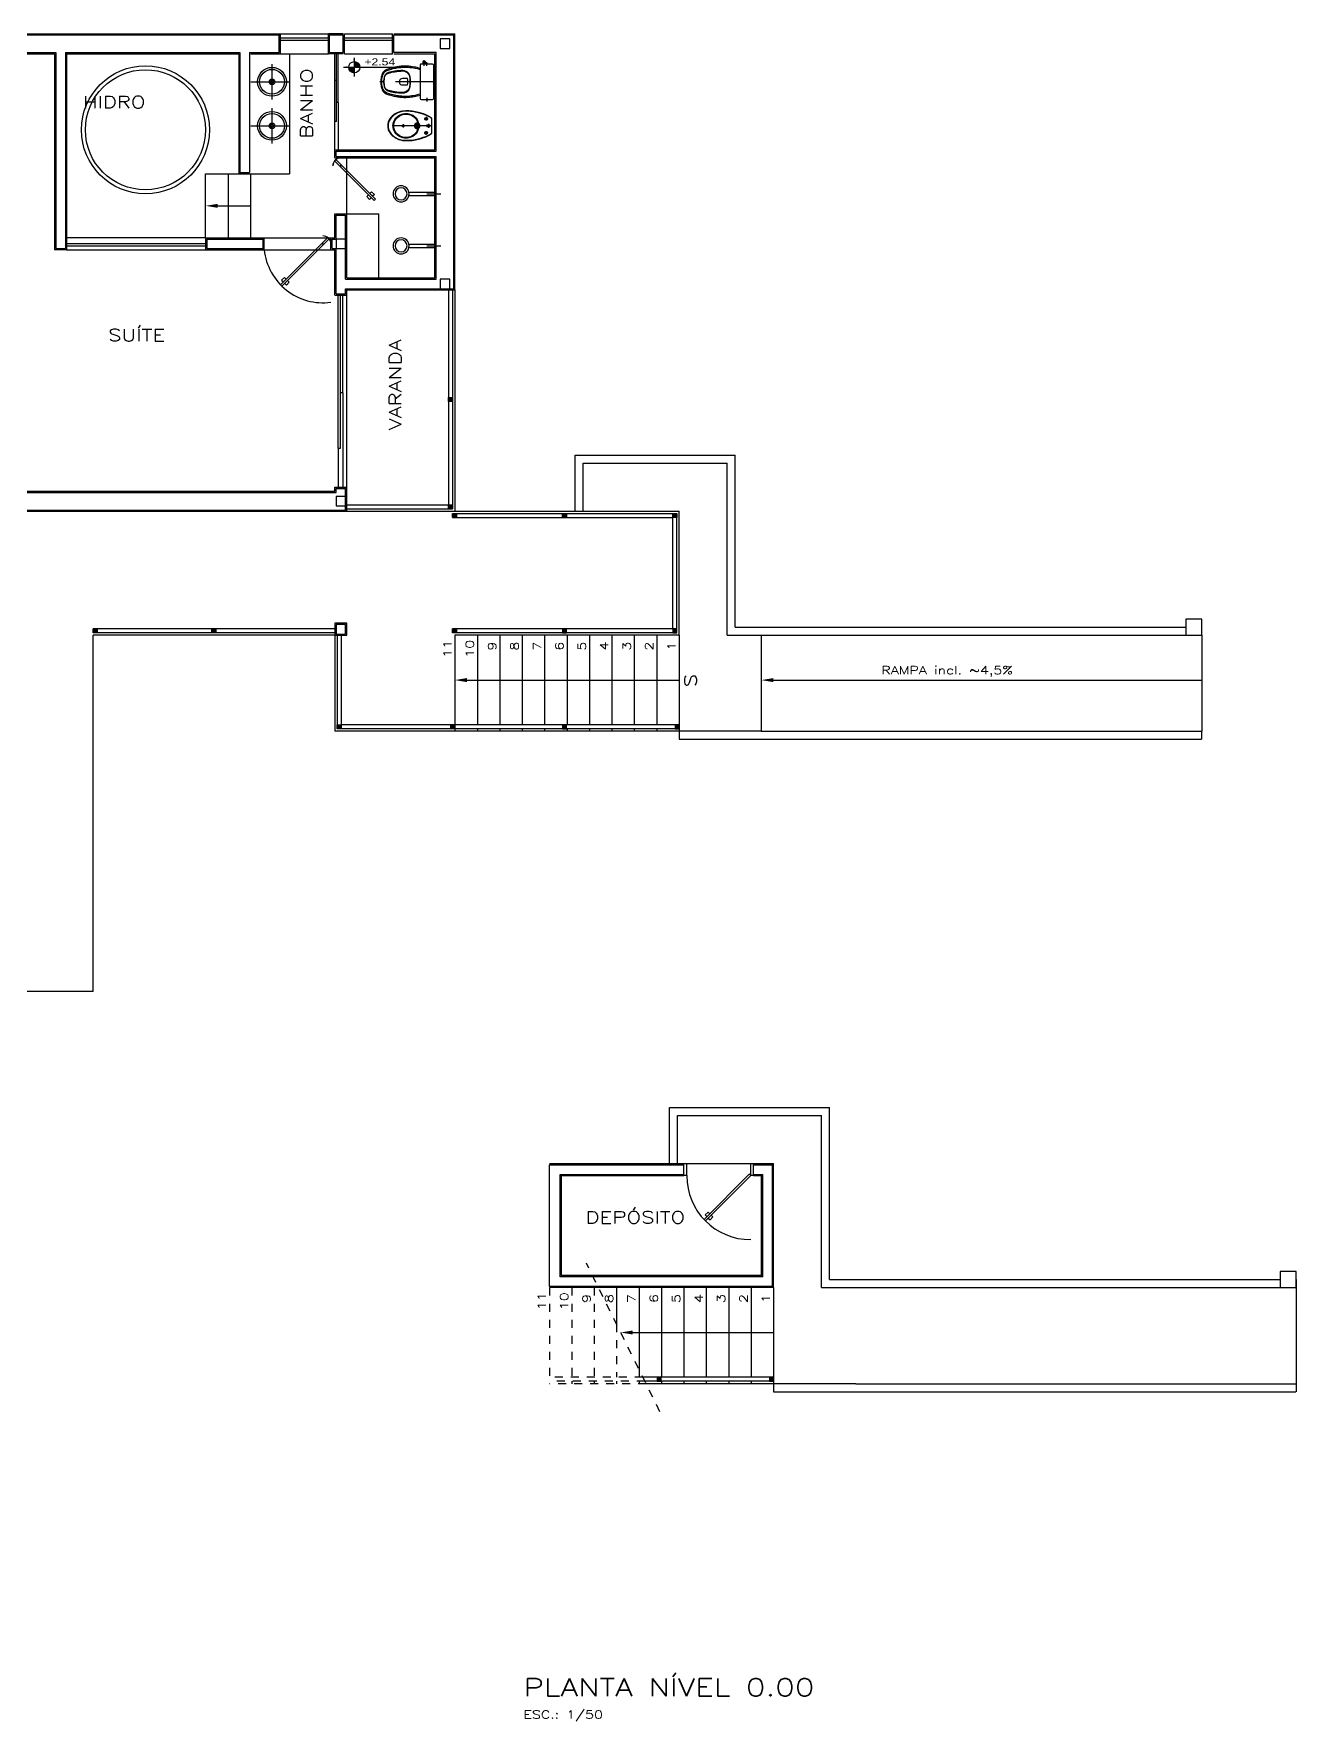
# Model space of a CAD drawing. Extents: x 285 to 405, y 94 to 191.
# Drawn here: x 308.39 to 324.16, y 94.08 to 115.16 of the extents above; entities that cross this region are included whole.
import ezdxf
from ezdxf.enums import TextEntityAlignment as Align

# ---------------------------------------------------------------- set-up
doc = ezdxf.new("R2010")
doc.units = 0
for name, pattern in [('DASHDOT', [1, 0.5, -0.25, 0, -0.25]), ('DIVIDE2', [15.875, 6.35, -3.175, 0, -3.175, 0, -3.175]), ('HIDDEN', [9.525, 6.35, -3.175])]:
    doc.linetypes.add(name, pattern=pattern)
doc.layers.get('0').update_dxf_attribs({"linetype": 'CONTINUOUS'})
for name, color, linetype in [('A-ALVENA', 4, 'CONTINUOUS'), ('A-LINE-10', 1, 'CONTINUOUS'), ('A-LINE-20', 2, 'CONTINUOUS'), ('A-REVEST', 25, 'CONTINUOUS'), ('BANHO', 2, 'CONTINUOUS'), ('C-LINE-20', 2, 'CONTINUOUS'), ('C-PILAR', 5, 'CONTINUOUS'), ('COTAS', 3, 'CONTINUOUS'), ('D-000-80', 113, 'CONTINUOUS'), ('G-CH-DET', 174, 'DIVIDE2'), ('SAN', 2, 'CONTINUOUS'), ('SANFINAL', 1, 'CONTINUOUS'), ('SANHIDRO', 1, 'DASHDOT'), ('T-TEXT-20', 2, 'CONTINUOUS'), ('T-TEXT-30', 3, 'CONTINUOUS'), ('T-TEXT-50', 5, 'CONTINUOUS'), ('T-TEXT-60', 6, 'CONTINUOUS')]:
    doc.layers.add(name, color=color, linetype=linetype)
doc.styles.add('50-120', font='romans.shx', dxfattribs={"width": 1.3, "height": 0.15})
doc.styles.add('50-175', font='romans.shx', dxfattribs={"width": 1.3, "height": 0.21875})
doc.styles.add('50-80', font='romans.shx', dxfattribs={"width": 1.3, "height": 0.1})
doc.styles.add('80', font='BRASIL.SHX', dxfattribs={"width": 1.3, "height": 0.0875})

# ---------------------------------------------------------------- blocks, each defined once
blk = doc.blocks.new('B-7-S')
at = {"layer": 'SAN'}
for points in [[(0, -0.59, 0.156649), (0.085, -0.565, 0.098499), (0.149, -0.495, 0.096218), (0.182, -0.405), (0.184, -0.385), (0.185, -0.364), (0.185, -0.344), (0.185, -0.325), (0.184, -0.304), (0.182, -0.284), (0.179, -0.265), (0.175, -0.244), (0.172, -0.225), (0.167, -0.204), (0.159, -0.174), (0.148, -0.144), (0.14, -0.124), (0.132, -0.104), (0.115, -0.072), (0.1, -0.044, 0.280734), (0.092, -0.04), (0.088, -0.04), (0, -0.04), (-0.088, -0.04), (-0.092, -0.04, 0.280734), (-0.1, -0.044), (-0.115, -0.072), (-0.132, -0.104), (-0.14, -0.124), (-0.148, -0.144), (-0.159, -0.174), (-0.167, -0.204), (-0.172, -0.225), (-0.175, -0.244), (-0.179, -0.265), (-0.182, -0.284), (-0.184, -0.304), (-0.185, -0.325), (-0.185, -0.344), (-0.185, -0.364), (-0.184, -0.385), (-0.182, -0.405, 0.096218), (-0.149, -0.495, 0.098499), (-0.085, -0.565, 0.156649)], [(0, -0.203, -0.182591), (0.1, -0.239, -0.165548), (0.15, -0.325, -0.049721), (0.153, -0.364, -0.069197), (0.146, -0.415, -0.141377), (0.1, -0.484, -0.186251), (0, -0.522, -0.186251), (-0.1, -0.484, -0.141377), (-0.146, -0.415, -0.069197), (-0.153, -0.364, -0.049721), (-0.15, -0.325, -0.165548), (-0.1, -0.239, -0.182591)]]:
    blk.add_lwpolyline(points, format="xyb", close=True, dxfattribs=at)
for centre, radius in [((-0.087, -0.11), 0.0175), ((0, -0.082), 0.0175), ((0.087, -0.11), 0.0175), ((0, -0.397), 0.014)]:
    blk.add_circle(centre, radius, dxfattribs=at)
at = {"layer": 'SAN', "linetype": 'HIDDEN'}
blk.add_arc((0, -0.222), 0.035, 13.3171, 166.6829, dxfattribs=at)
at = {"layer": 'SAN'}
blk.add_arc((0, -0.222), 0.035, 166.6829, 13.3171, dxfattribs=at)
at = {"layer": 'SANFINAL'}
for points in [[(-0.088, -0.04, 0.269257), (-0.095, -0.044), (-0.111, -0.073), (-0.128, -0.106), (-0.136, -0.126), (-0.144, -0.146), (-0.155, -0.176), (-0.163, -0.205), (-0.168, -0.225), (-0.172, -0.245), (-0.175, -0.265), (-0.178, -0.285), (-0.18, -0.305), (-0.181, -0.325), (-0.181, -0.345), (-0.181, -0.364), (-0.181, -0.384), (-0.179, -0.404, 0.096086), (-0.146, -0.492, 0.098444), (-0.082, -0.561, 0.156554), (0, -0.586), (0, -0.586, 0.156554), (0.082, -0.561, 0.098444), (0.146, -0.492, 0.096086), (0.179, -0.404), (0.181, -0.384), (0.181, -0.364), (0.181, -0.345), (0.181, -0.325), (0.18, -0.305), (0.178, -0.285), (0.175, -0.265), (0.172, -0.245), (0.168, -0.225), (0.163, -0.205), (0.155, -0.176), (0.144, -0.146), (0.136, -0.126), (0.128, -0.106), (0.111, -0.073), (0.095, -0.044, 0.269257), (0.088, -0.04)], [(0, -0.515, -0.186378), (-0.095, -0.479, -0.141346), (-0.139, -0.412, -0.069198), (-0.146, -0.364, -0.049693), (-0.143, -0.326, -0.332481), (-0.012, -0.21, -0.021117), (0, -0.21), (0, -0.21, -0.021117), (0.012, -0.21, -0.332481), (0.143, -0.326, -0.049693), (0.146, -0.364, -0.069198), (0.139, -0.412, -0.141346), (0.095, -0.479, -0.186378), (0, -0.515, -0.186378)]]:
    blk.add_lwpolyline(points, format="xyb", dxfattribs=at)
at = {"layer": 'SANFINAL', "linetype": 'HIDDEN'}
blk.add_arc((0, -0.222), 0.0225, 28.5067, 151.4933, dxfattribs=at)
at = {"layer": 'SANFINAL'}
blk.add_arc((0, -0.222), 0.0225, 151.4933, 28.5067, dxfattribs=at)
at = {"layer": 'SANHIDRO'}
for p, q in [((-0.112, -0.11), (-0.066, -0.11)), ((-0.087, -0.133), (-0.087, -0.09)), ((-0.026, -0.082), (0.025, -0.082)), ((0, -0.035), (0, -0.595)), ((0.112, -0.11), (0.066, -0.11)), ((0.087, -0.133), (0.087, -0.09)), ((-0.043, -0.222), (0.042, -0.222)), ((-0.022, -0.397), (0.021, -0.397))]:
    blk.add_line(p, q, dxfattribs=at)
at = {"flags": 3}
blk.add_attdef('CODIGO', text='', height=0.024, dxfattribs=at).set_placement((0, 0), align=Align.MIDDLE)
blk = doc.blocks.new('CP-818-S')
at = {"layer": 'SAN'}
for points in [[(0, -0.185), (0.205, -0.185, 0.059373), (0.21, -0.184, 0.333509), (0.222, -0.169), (0.222, -0.15), (0.222, -0.119), (0.222, -0.109), (0.225, -0.109, 0.252251), (0.225, -0.109, 0.160103), (0.228, -0.1, 0.160103), (0.225, -0.091, 0.252251), (0.225, -0.091), (0.222, -0.091), (0.222, -0.032, 0.327853), (0.207, -0.015, 0.087637), (0.204, -0.015), (0, -0.015), (-0.204, -0.015, 0.087637), (-0.207, -0.015, 0.327853), (-0.222, -0.032), (-0.222, -0.091), (-0.225, -0.091, 0.252251), (-0.225, -0.091, 0.160103), (-0.228, -0.1, 0.160103), (-0.225, -0.109, 0.252251), (-0.225, -0.109), (-0.222, -0.109), (-0.222, -0.119), (-0.236, -0.119), (-0.236, -0.117), (-0.252, -0.117), (-0.252, -0.135), (-0.252, -0.153), (-0.236, -0.153), (-0.236, -0.15), (-0.222, -0.15), (-0.222, -0.169, 0.333509), (-0.21, -0.184, 0.059373), (-0.205, -0.185)], [(0, -0.312, -0.041434), (0.06, -0.317, -0.129651), (0.1, -0.333, -0.234583), (0.134, -0.4, -0.044678), (0.126, -0.5, -0.031614), (0.108, -0.58, -0.152477), (0.091, -0.61, -0.148725), (0.057, -0.628, -0.031624), (0.044, -0.63, -0.035113), (0, -0.635, -0.035113), (-0.044, -0.63, -0.031624), (-0.057, -0.628, -0.148725), (-0.091, -0.61, -0.152477), (-0.108, -0.58, -0.031614), (-0.126, -0.5, -0.044678), (-0.135, -0.4, -0.234583), (-0.1, -0.333, -0.129651), (-0.06, -0.317, -0.041434)], [(-0.04, -0.406, 0.164444), (-0.032, -0.43, 0.245936), (0, -0.445, 0.245936), (0.032, -0.43, 0.164444), (0.04, -0.406), (0.04, -0.341, 0.108885), (-0.04, -0.341)]]:
    blk.add_lwpolyline(points, format="xyb", close=True, dxfattribs=at)
blk.add_lwpolyline([(-0.167, -0.185, -0.003882), (-0.177, -0.22, 0.024258), (-0.19, -0.3, 0.02486), (-0.195, -0.35, 0.033324), (-0.194, -0.4, 0.02486), (-0.191, -0.44, 0.012268), (-0.184, -0.49, 0.015806), (-0.172, -0.54, 0.026699), (-0.157, -0.59, 0.021919), (-0.15, -0.61, 0.174675), (-0.1, -0.658, 0.045452), (-0.07, -0.668, 0.022856), (-0.057, -0.671, 0.041289), (-0.03, -0.675, 0.052091), (-0.023, -0.676, 0.04333), (0, -0.676, 0.04333), (0.023, -0.676, 0.052091), (0.03, -0.675, 0.041289), (0.057, -0.671, 0.022856), (0.07, -0.668, 0.045452), (0.1, -0.658, 0.174675), (0.149, -0.61, 0.021919), (0.157, -0.59, 0.026699), (0.172, -0.54, 0.015806), (0.184, -0.49, 0.012268), (0.191, -0.44, 0.02486), (0.194, -0.4, 0.033324), (0.194, -0.35, 0.02486), (0.19, -0.3, 0.024258), (0.177, -0.22, -0.003882), (0.167, -0.185)], format="xyb", dxfattribs=at)
at = {"layer": 'SANFINAL'}
for points in [[(-0.236, -0.119), (-0.236, -0.135), (-0.236, -0.15)], [(-0.225, -0.108), (-0.225, -0.1), (-0.225, -0.092)], [(-0.222, -0.091), (-0.222, -0.109)], [(-0.222, -0.119), (-0.222, -0.15)], [(0.222, -0.091), (0.222, -0.109)], [(0.225, -0.108), (0.225, -0.1), (0.225, -0.092)]]:
    blk.add_lwpolyline(points, dxfattribs=at)
blk.add_lwpolyline([(0.155, -0.188, 0.003849), (0.165, -0.223, -0.027799), (0.18, -0.313, -0.018883), (0.183, -0.351, -0.033646), (0.182, -0.399, -0.016781), (0.18, -0.426, -0.015438), (0.172, -0.488, -0.023716), (0.154, -0.561, -0.013571), (0.146, -0.586, -0.02186), (0.139, -0.605, -0.173345), (0.095, -0.648, -0.045814), (0.067, -0.656, -0.024058), (0.055, -0.659, -0.042614), (0.029, -0.663, -0.066108), (0.023, -0.664, -0.047154), (0, -0.664, -0.047154), (-0.023, -0.664, -0.066108), (-0.029, -0.663, -0.042614), (-0.055, -0.659, -0.024058), (-0.067, -0.656, -0.045814), (-0.095, -0.648, -0.173345), (-0.139, -0.605, -0.02186), (-0.146, -0.586, -0.013571), (-0.154, -0.561, -0.023716), (-0.172, -0.488, -0.015438), (-0.18, -0.426, -0.016781), (-0.182, -0.399, -0.033646), (-0.183, -0.351, -0.018883), (-0.18, -0.313, -0.027799), (-0.165, -0.223, 0.003849), (-0.155, -0.188)], format="xyb", dxfattribs=at)
blk.add_lwpolyline([(0, -0.306, 0.041331), (-0.061, -0.311, 0.129345), (-0.104, -0.328, 0.234638), (-0.14, -0.4, 0.044666), (-0.132, -0.501, 0.031515), (-0.114, -0.581, 0.151063), (-0.095, -0.614, 0.148094), (-0.059, -0.634, 0.031073), (-0.045, -0.636, 0.035055), (0, -0.641, 0.035055), (0.045, -0.636, 0.031073), (0.059, -0.634, 0.148094), (0.095, -0.614, 0.151063), (0.114, -0.581, 0.031515), (0.132, -0.501, 0.044666), (0.14, -0.4, 0.234638), (0.104, -0.328, 0.129345), (0.061, -0.311, 0.041331)], format="xyb", close=True, dxfattribs=at)
at = {"layer": 'SANHIDRO'}
for p, q in [((-0.199, -0.135), (-0.272, -0.135)), ((-0.199, -0.1), (-0.246, -0.1)), ((0.199, -0.1), (0.246, -0.1))]:
    blk.add_line(p, q, dxfattribs=at)
blk.add_lwpolyline([(0, 0.009), (0, -0.65), (0, -0.69)], dxfattribs=at)
at = {"flags": 3}
blk.add_attdef('CODIGO', text='', height=0.024, dxfattribs=at).set_placement((0, 0), align=Align.MIDDLE)
blk = doc.blocks.new('CHUV-S')
at = {"layer": 'BANHO'}
for p, q in [((-0.1, -1.62), (-0.1, 0)), ((-0.1, -1.62), (-0.1, 0)), ((-0.1, -1.62), (-0.1, 0)), ((0.1, 0), (-0.1, 0)), ((0.1, -1.62), (0.1, 0))]:
    blk.add_line(p, q, dxfattribs=at)
at = {"layer": 'BANHO', "color": 155}
blk.add_line((0, -0.5), (0, 0.38), dxfattribs=at)
at = {"layer": 'BANHO'}
blk.add_circle((0, -2.11), 0.5, dxfattribs=at)
at = {"layer": 'BANHO', "color": 155}
blk.add_circle((0, -2.11), 0.375, dxfattribs=at)
blk = doc.blocks.new('L-41-S')
at = {"layer": 'SAN'}
for radius in [0.18, 0.0355]:
    blk.add_circle((0, -0.265), radius, dxfattribs=at)
at = {"layer": 'SANFINAL'}
for radius in [0.155, 0.0225]:
    blk.add_circle((0, -0.265), radius, dxfattribs=at)
at = {"layer": 'SANHIDRO', "linetype": 'DASHDOT'}
for points in [[(0, 0), (0, -0.485)], [(0.22, -0.265), (-0.22, -0.265)]]:
    blk.add_lwpolyline(points, dxfattribs=at)
at = {"flags": 3}
blk.add_attdef('CODIGO', text='', height=0.024, dxfattribs=at).set_placement((0, 0), align=Align.MIDDLE)
blk = doc.blocks.new('*X4')
at = {"color": 0}
for p, q in [((40.498, 34.829), (40.507, 34.838)), ((40.498, 34.834), (40.502, 34.838)), ((40.498, 34.824), (40.511, 34.837)), ((40.498, 34.819), (40.516, 34.836)), ((40.498, 34.813), (40.52, 34.835)), ((40.498, 34.808), (40.524, 34.834)), ((40.498, 34.803), (40.528, 34.833)), ((40.498, 34.797), (40.532, 34.831)), ((40.498, 34.792), (40.536, 34.829)), ((40.498, 34.787), (40.539, 34.828)), ((40.498, 34.781), (40.543, 34.826)), ((40.498, 34.776), (40.546, 34.824)), ((40.498, 34.771), (40.549, 34.822)), ((40.498, 34.765), (40.552, 34.819)), ((40.498, 34.76), (40.555, 34.817)), ((40.498, 34.755), (40.558, 34.814)), ((40.499, 34.75), (40.561, 34.812)), ((40.505, 34.75), (40.563, 34.809)), ((40.51, 34.75), (40.566, 34.806)), ((40.515, 34.75), (40.568, 34.803)), ((40.52, 34.75), (40.57, 34.8)), ((40.526, 34.75), (40.572, 34.797)), ((40.531, 34.75), (40.574, 34.794)), ((40.536, 34.75), (40.576, 34.79)), ((40.542, 34.75), (40.578, 34.787)), ((40.547, 34.75), (40.58, 34.783)), ((40.552, 34.75), (40.581, 34.779)), ((40.558, 34.75), (40.582, 34.775)), ((40.563, 34.75), (40.583, 34.771)), ((40.568, 34.75), (40.584, 34.767)), ((40.573, 34.75), (40.585, 34.762)), ((40.579, 34.75), (40.586, 34.757)), ((40.584, 34.75), (40.586, 34.752))]:
    blk.add_line(p, q, dxfattribs=at)
blk = doc.blocks.new('*X5')
at = {"color": 0}
for p, q in [((40.411, 34.742), (40.42, 34.75)), ((40.411, 34.747), (40.414, 34.75)), ((40.412, 34.737), (40.425, 34.75)), ((40.413, 34.733), (40.43, 34.75)), ((40.414, 34.728), (40.436, 34.75)), ((40.415, 34.724), (40.441, 34.75)), ((40.416, 34.72), (40.446, 34.75)), ((40.418, 34.717), (40.451, 34.75)), ((40.419, 34.713), (40.457, 34.75)), ((40.421, 34.709), (40.462, 34.75)), ((40.423, 34.706), (40.467, 34.75)), ((40.425, 34.703), (40.473, 34.75)), ((40.427, 34.7), (40.478, 34.75)), ((40.429, 34.697), (40.483, 34.75)), ((40.432, 34.694), (40.489, 34.75)), ((40.434, 34.691), (40.494, 34.75)), ((40.437, 34.688), (40.498, 34.75)), ((40.44, 34.686), (40.498, 34.744)), ((40.442, 34.683), (40.498, 34.739)), ((40.445, 34.681), (40.498, 34.734)), ((40.448, 34.679), (40.498, 34.728)), ((40.452, 34.676), (40.498, 34.723)), ((40.455, 34.674), (40.498, 34.718)), ((40.458, 34.673), (40.498, 34.712)), ((40.462, 34.671), (40.498, 34.707)), ((40.466, 34.669), (40.498, 34.702)), ((40.47, 34.668), (40.498, 34.697)), ((40.474, 34.666), (40.498, 34.691)), ((40.478, 34.665), (40.498, 34.686)), ((40.482, 34.664), (40.498, 34.681)), ((40.487, 34.664), (40.498, 34.675)), ((40.492, 34.663), (40.498, 34.67)), ((40.497, 34.663), (40.498, 34.665))]:
    blk.add_line(p, q, dxfattribs=at)
blk = doc.blocks.new('NIVEL')
at = {"color": 1}
for p, q in [((-0.145, 0), (0.65, 0)), ((-0.097, 0), (-0.108, 0)), ((-0.009, 0.119), (-0.009, -0.116)), ((-0.009, 0.087), (-0.009, 0.096))]:
    blk.add_line(p, q, dxfattribs=at)
blk.add_circle((-0.009, 0), 0.07, dxfattribs=at)
at = {"color": 1, "xscale": 0.8, "yscale": 0.8, "zscale": 0.8}
for name in ['*X4', '*X5']:
    blk.add_blockref(name, (-32.408, -27.8), dxfattribs=at)
at = {"color": 2, "style": '80', "width": 1.3}
for p in [(0.117, 0.024), (0.117, -0.122)]:
    blk.add_attdef('NIVEL', p, '', height=0.0875, dxfattribs=at)
blk = doc.blocks.new('82E-50')
at = {"color": 3}
for p, q in [((0.085, 0), (0.651, 0.566)), ((0.103, -0.018), (0.668, 0.548)), ((0.651, 0.566), (0.668, 0.548)), ((0.085, 0), (0.103, -0.018))]:
    blk.add_line(p, q, dxfattribs=at)
at = {"color": 1}
for p, q in [((0.559, 0.516), (0.594, 0.552)), ((0.58, 0.495), (0.559, 0.516)), ((0.615, 0.53), (0.594, 0.552)), ((0.619, 0.456), (0.598, 0.477)), ((0.619, 0.456), (0.654, 0.491)), ((0.654, 0.491), (0.633, 0.513)), ((0.05, 0), (0.085, 0)), ((0.05, 0), (0.05, -0.15)), ((0.085, 0), (0.085, -0.15)), ((0.885, 0), (0.92, 0)), ((0.885, 0), (0.885, -0.15)), ((0.92, 0), (0.92, -0.15)), ((0.085, -0.15), (0.05, -0.15)), ((0.92, -0.15), (0.885, -0.15))]:
    blk.add_line(p, q, dxfattribs=at)
at = {"color": 4}
for p, q in [((0.05, -0.025), (0.05, -0.125)), ((0.92, -0.025), (0.92, -0.125))]:
    blk.add_line(p, q, dxfattribs=at)
at = {"color": 1}
blk.add_arc((0.085, 0), 0.8, 0, 90, dxfattribs=at)

msp = doc.modelspace()

# ---------------------------------------------------------------- hatches: boundary and pattern name
at = {"layer": 'A-LINE-20', "ltscale": 0.0005}
for points in [[(313.5719, 110.5716), (313.6219, 110.5716), (313.6219, 110.6216), (313.5719, 110.6216)], [(313.5719, 109.2291), (313.6219, 109.2291), (313.6219, 109.2791), (313.5719, 109.2791)], [(313.6219, 109.1191), (313.6719, 109.1191), (313.6719, 109.1691), (313.6219, 109.1691)], [(314.9969, 109.1191), (315.0469, 109.1191), (315.0469, 109.1691), (314.9969, 109.1691)], [(316.3719, 109.1191), (316.4219, 109.1191), (316.4219, 109.1691), (316.3719, 109.1691)], [(309.1319, 107.6791), (309.1819, 107.6791), (309.1819, 107.7291), (309.1319, 107.7291)], [(310.6169, 107.6791), (310.6669, 107.6791), (310.6669, 107.7291), (310.6169, 107.7291)], [(313.6219, 107.6791), (313.6719, 107.6791), (313.6719, 107.7291), (313.6219, 107.7291)], [(314.9969, 107.6791), (315.0469, 107.6791), (315.0469, 107.7291), (314.9969, 107.7291)], [(316.3719, 107.6791), (316.4219, 107.6791), (316.4219, 107.7291), (316.3719, 107.7291)], [(312.1819, 106.4791), (312.2319, 106.4791), (312.2319, 106.5291), (312.1819, 106.5291)], [(313.6019, 106.4791), (313.6519, 106.4791), (313.6519, 106.5291), (313.6019, 106.5291)], [(314.9969, 106.4791), (315.0469, 106.4791), (315.0469, 106.5291), (314.9969, 106.5291)], [(316.4019, 106.4791), (316.4519, 106.4791), (316.4519, 106.5291), (316.4019, 106.5291)], [(316.176, 98.3284), (316.226, 98.3284), (316.226, 98.3784), (316.176, 98.3784)], [(317.581, 98.3284), (317.631, 98.3284), (317.631, 98.3784), (317.581, 98.3784)]]:
    msp.add_hatch(color=256, dxfattribs=at).paths.add_polyline_path(points)

# ---------------------------------------------------------------- linework, layer by layer
at = {"color": 3, "ltscale": 0.0005}
for p, q in [((312.1474, 113.576), (312.1651, 113.5937)), ((312.1474, 113.576), (312.6419, 113.0808)), ((312.1651, 113.5937), (312.6596, 113.0984)), ((312.6419, 113.0808), (312.6596, 113.0984)), ((312.0638, 112.6187), (311.4735, 112.0276)), ((312.0815, 112.601), (311.4912, 112.0099)), ((312.0815, 112.601), (312.0638, 112.6187)), ((311.4912, 112.0099), (311.4735, 112.0276))]:
    msp.add_line(p, q, dxfattribs=at)
at = {"color": 1, "ltscale": 0.0005}
for p, q in [((312.5712, 113.1515), (312.55, 113.1303)), ((312.55, 113.1303), (312.5854, 113.0949)), ((312.6066, 113.1161), (312.5854, 113.0949)), ((312.6101, 113.1904), (312.5889, 113.1692)), ((312.6101, 113.1904), (312.6455, 113.155)), ((312.6455, 113.155), (312.6242, 113.1338)), ((311.2319, 112.6141), (311.2707, 112.6141)), ((311.2707, 112.4641), (311.2707, 112.6141)), ((312.1019, 112.4641), (312.1019, 112.6141)), ((311.2669, 112.4641), (311.2319, 112.4641)), ((311.523, 112.1195), (311.4877, 112.0841)), ((311.4877, 112.0841), (311.5089, 112.0629)), ((311.523, 112.1195), (311.5442, 112.0983)), ((311.5266, 112.0452), (311.5478, 112.024)), ((311.5831, 112.0594), (311.5478, 112.024)), ((311.5619, 112.0806), (311.5831, 112.0594))]:
    msp.add_line(p, q, dxfattribs=at)
at = {"color": 4, "ltscale": 0.0005}
for p, q in [((311.2557, 112.4791), (311.2557, 112.5991)), ((312.1169, 112.4791), (312.1169, 112.5991))]:
    msp.add_line(p, q, dxfattribs=at)
at = {"color": 1, "ltscale": 0.0005}
for centre, radius, start, end in [((312.2269, 113.5141), 0.1, 90, 180), ((312.2262, 113.5141), 0.0993, 89.59197, 180), ((312.0027, 112.5391), 0.0993, 0, 90.40803), ((312.0019, 112.5384), 0.735, 185.80129, 277.8196)]:
    msp.add_arc(centre, radius, start, end, dxfattribs=at)
at = {"layer": 'A-ALVENA', "ltscale": 0.0005}
for p, q in [((306.7869, 115.1491), (311.4569, 115.1491)), ((311.4569, 114.9291), (311.4569, 115.1491)), ((312.0869, 115.1491), (312.2569, 115.1491)), ((312.0869, 114.9291), (312.0869, 115.1491)), ((312.2569, 114.9291), (312.2569, 115.1491)), ((312.8869, 115.1491), (313.6369, 115.1491)), ((312.8869, 114.9291), (312.8869, 115.1491)), ((313.6369, 111.9791), (313.6369, 115.1491)), ((306.7869, 114.9291), (308.6669, 114.9291)), ((308.6669, 114.9291), (308.6669, 112.4791)), ((308.7869, 114.9291), (308.7869, 112.4791)), ((308.7869, 114.9291), (310.9669, 114.9291)), ((310.9669, 114.9291), (310.9669, 113.4291)), ((311.0869, 114.9291), (311.0869, 113.4291)), ((311.0869, 114.9291), (311.4569, 114.9291)), ((312.0869, 114.9291), (312.2569, 114.9291)), ((313.4169, 114.9291), (312.8869, 114.9291)), ((313.4169, 113.6991), (313.4169, 114.9291)), ((312.1669, 113.6991), (313.4169, 113.6991)), ((312.1669, 113.6291), (312.1669, 113.6991)), ((310.9669, 113.4291), (311.0869, 113.4291)), ((312.1669, 113.6291), (313.4169, 113.6291)), ((313.4169, 112.0991), (313.4169, 113.6291)), ((312.1669, 112.5991), (312.1669, 112.8991)), ((312.1669, 112.8991), (312.2869, 112.8991)), ((312.2869, 112.0991), (312.2869, 112.8991)), ((310.5526, 112.5991), (311.2557, 112.5991)), ((310.5526, 112.5991), (310.5526, 112.4791)), ((312.1169, 112.5991), (312.1669, 112.5991)), ((308.6669, 112.4791), (308.7869, 112.4791)), ((310.5526, 112.4791), (311.2557, 112.4791)), ((312.1169, 112.4791), (312.1669, 112.4791)), ((312.1669, 111.9141), (312.1669, 112.4791)), ((312.2869, 112.0991), (313.4169, 112.0991)), ((312.2869, 111.9791), (313.6369, 111.9791)), ((312.2869, 111.9141), (312.2869, 111.9791)), ((312.1669, 111.9141), (312.2869, 111.9141)), ((306.7869, 109.4341), (312.1669, 109.4341)), ((312.1669, 109.4341), (312.1669, 109.4841)), ((312.1669, 109.4841), (312.2869, 109.4841)), ((312.2869, 109.2141), (312.2869, 109.4841)), ((308.1169, 109.2141), (312.2869, 109.2141)), ((314.831, 101.0334), (316.511, 101.0334)), ((314.831, 99.5134), (314.831, 101.0334)), ((317.381, 101.0334), (317.616, 101.0334)), ((317.616, 99.5134), (317.616, 101.0334)), ((314.966, 99.6334), (314.966, 100.9134)), ((314.966, 100.9134), (316.511, 100.9134)), ((317.381, 100.9134), (317.496, 100.9134)), ((317.496, 99.6334), (317.496, 100.9134)), ((317.616, 99.5134), (314.831, 99.5134)), ((317.496, 99.6334), (314.966, 99.6334))]:
    msp.add_line(p, q, dxfattribs=at)
at = {"layer": 'A-LINE-10', "ltscale": 0.0005}
for p, q in [((311.4719, 114.9141), (311.4719, 115.1641)), ((311.4719, 115.1641), (312.0719, 115.1641)), ((312.2719, 115.1641), (312.8719, 115.1641)), ((311.4719, 114.9141), (312.0719, 114.9141)), ((312.0719, 114.9141), (312.0719, 114.9141)), ((312.1519, 113.7141), (312.1519, 114.9141)), ((312.2719, 114.9141), (312.8719, 114.9141)), ((312.1919, 114.3041), (312.1919, 113.7141)), ((312.3019, 112.9141), (312.3019, 113.6141)), ((310.5376, 112.614), (310.5376, 113.4141)), ((310.5376, 113.4141), (311.1019, 113.4141)), ((310.8219, 112.614), (310.8219, 113.4141)), ((311.1019, 112.614), (311.1019, 113.4141)), ((312.3019, 112.9141), (312.7019, 112.9141)), ((312.7019, 112.1141), (312.7019, 112.9141)), ((310.5376, 112.6141), (308.8019, 112.6141)), ((308.8019, 112.4641), (310.5376, 112.4641)), ((313.6519, 111.9641), (313.6519, 109.1991)), ((312.1919, 111.2054), (312.1919, 111.8991)), ((312.3019, 109.4991), (312.3019, 111.8991)), ((312.2519, 110.6791), (312.2519, 109.4991)), ((312.1919, 109.9854), (312.1919, 109.4991)), ((312.3019, 109.1991), (313.6519, 109.1991)), ((313.6519, 109.1991), (316.4519, 109.1991)), ((316.4519, 107.6491), (316.4519, 109.1991)), ((313.6519, 107.6491), (313.6519, 106.5291)), ((316.4519, 107.6491), (313.6519, 107.6491)), ((313.9319, 107.6491), (313.9319, 106.5291)), ((314.2119, 107.6491), (314.2119, 106.5291)), ((314.4919, 107.6491), (314.4919, 106.5291)), ((314.7719, 107.6491), (314.7719, 106.5291)), ((315.0519, 107.6491), (315.0519, 106.5291)), ((315.3319, 107.6491), (315.3319, 106.5291)), ((315.6119, 107.6491), (315.6119, 106.5291)), ((315.8919, 107.6491), (315.8919, 106.5291)), ((316.1719, 107.6491), (316.1719, 106.5291)), ((316.4519, 107.6491), (316.4519, 106.5291)), ((317.4776, 107.6491), (317.4776, 106.4491)), ((322.9789, 107.6491), (322.9789, 106.4491)), ((313.6519, 106.4791), (313.6519, 106.4491)), ((313.9319, 106.4791), (313.9319, 106.4491)), ((314.2119, 106.4791), (314.2119, 106.4491)), ((314.4919, 106.4791), (314.4919, 106.4491)), ((314.7719, 106.4791), (314.7719, 106.4491)), ((315.0519, 106.4791), (315.0519, 106.4491)), ((315.3319, 106.4791), (315.3319, 106.4491)), ((315.6119, 106.4791), (315.6119, 106.4491)), ((315.8919, 106.4791), (315.8919, 106.4491)), ((316.1719, 106.4791), (316.1719, 106.4491)), ((316.4519, 106.4791), (316.4519, 106.4491)), ((316.4519, 106.4641), (316.4519, 106.3491)), ((316.546, 101.0484), (317.346, 101.0484)), ((317.631, 99.4984), (314.831, 99.4984)), ((315.671, 99.4984), (315.671, 99.0411)), ((315.951, 99.4984), (315.951, 98.3784)), ((316.231, 99.4984), (316.231, 98.3784)), ((316.511, 99.4984), (316.511, 98.3784)), ((316.791, 99.4984), (316.791, 98.3784)), ((317.071, 99.4984), (317.071, 98.3784)), ((317.351, 99.4984), (317.351, 98.3784)), ((317.631, 99.4984), (317.631, 98.3784)), ((316.231, 98.3284), (316.231, 98.2984)), ((316.511, 98.3284), (316.511, 98.2984)), ((316.791, 98.3284), (316.791, 98.2984)), ((317.071, 98.3284), (317.071, 98.2984)), ((317.351, 98.3284), (317.351, 98.2984))]:
    msp.add_line(p, q, dxfattribs=at)
at = {"layer": 'A-LINE-10', "color": 1, "ltscale": 0.0005}
for p, q in [((311.2707, 112.6141), (312.1019, 112.6141)), ((311.2707, 112.4641), (312.1019, 112.4641))]:
    msp.add_line(p, q, dxfattribs=at)
at = {"layer": 'A-LINE-10'}
msp.add_line((324.158, 99.5984), (324.158, 98.1984), dxfattribs=at)
at = {"layer": 'A-LINE-10', "linetype": 'HIDDEN', "ltscale": 0.0005}
for p, q in [((314.831, 99.4984), (314.831, 98.2984)), ((315.111, 99.4984), (315.111, 98.3784)), ((315.391, 99.4984), (315.391, 98.3784)), ((315.671, 99.0411), (315.671, 98.3784)), ((316.0388, 98.2984), (314.831, 98.2984)), ((315.111, 98.3284), (315.111, 98.2984)), ((315.391, 98.3284), (315.391, 98.2984)), ((315.671, 98.3284), (315.671, 98.2984)), ((315.951, 98.3284), (315.951, 98.2984))]:
    msp.add_line(p, q, dxfattribs=at)
at = {"layer": 'A-LINE-10', "ltscale": 0.0005}
for radius in [0.8, 0.75]:
    msp.add_circle((309.7869, 113.9641), radius, dxfattribs=at)
at = {"layer": 'A-LINE-20', "ltscale": 0.0005}
for p, q in [((311.4719, 115.1141), (312.0719, 115.1141)), ((312.2719, 115.1141), (312.8719, 115.1141)), ((311.4719, 115.0841), (312.0719, 115.0841)), ((311.5869, 114.9141), (311.5869, 113.4141)), ((312.2719, 115.0841), (312.8719, 115.0841)), ((311.1019, 113.4141), (311.5869, 113.4141)), ((308.8019, 112.5441), (310.5376, 112.5441)), ((308.8019, 112.5141), (310.5376, 112.5141)), ((313.5719, 111.9641), (313.5719, 109.2791)), ((313.6219, 111.9641), (313.6219, 109.2291)), ((312.2219, 109.9854), (312.2219, 111.8991)), ((312.2519, 110.6791), (312.2519, 111.8991)), ((312.1919, 109.9854), (312.1919, 111.2054)), ((312.2519, 110.6791), (312.2219, 110.6791)), ((312.1919, 109.9854), (312.2219, 109.9854)), ((315.1519, 109.1991), (315.1519, 109.8991)), ((315.1519, 109.8991), (317.1519, 109.8991)), ((317.1519, 107.7491), (317.1519, 109.8991)), ((315.2519, 109.1991), (315.2519, 109.7991)), ((315.2519, 109.7991), (317.0519, 109.7991)), ((317.0519, 107.6491), (317.0519, 109.7991)), ((312.3019, 109.2791), (313.5719, 109.2791)), ((312.3019, 109.2291), (313.6219, 109.2291)), ((313.6219, 109.1691), (316.4219, 109.1691)), ((313.6219, 109.1691), (313.6219, 109.1191)), ((313.6219, 109.1191), (316.3719, 109.1191)), ((316.3719, 107.7291), (316.3719, 109.1191)), ((316.4219, 107.6791), (316.4219, 109.1691)), ((317.1519, 107.7491), (322.7789, 107.7491)), ((312.1519, 107.7291), (309.1319, 107.7291)), ((309.1319, 107.6791), (309.1319, 107.7291)), ((309.1319, 107.7291), (309.1319, 107.6791)), ((312.1519, 107.6791), (309.1319, 107.6791)), ((312.1519, 107.6491), (309.1319, 107.6491)), ((309.1319, 103.1991), (309.1319, 107.6491)), ((310.6169, 107.7291), (310.6169, 107.6791)), ((310.6169, 107.6791), (310.6169, 107.7291)), ((312.1519, 107.6491), (312.1519, 106.4491)), ((312.1819, 107.6491), (312.1819, 106.4791)), ((312.2319, 107.6491), (312.2319, 106.5291)), ((316.3719, 107.7291), (313.6219, 107.7291)), ((313.6219, 107.7291), (313.6219, 107.6791)), ((316.4219, 107.6791), (313.6219, 107.6791)), ((317.0519, 107.6491), (322.9789, 107.6491)), ((312.1819, 106.5291), (312.1819, 106.4791)), ((316.4519, 106.4791), (312.1819, 106.4791)), ((316.4519, 106.5291), (312.2319, 106.5291)), ((313.6019, 106.5291), (313.6019, 106.4791)), ((316.4519, 106.5291), (316.4519, 106.4791)), ((317.4776, 106.4491), (312.1519, 106.4491)), ((316.4519, 106.3491), (322.9737, 106.3491)), ((317.4776, 106.4491), (322.9737, 106.4491)), ((322.9737, 106.4491), (322.9737, 106.3491)), ((309.1319, 103.1991), (304.7319, 103.1991)), ((316.331, 101.7484), (318.331, 101.7484)), ((316.331, 101.0484), (316.331, 101.7484)), ((316.431, 101.6484), (318.231, 101.6484)), ((316.431, 101.0484), (316.431, 101.6484)), ((318.231, 99.4984), (318.231, 101.6484)), ((318.331, 99.5984), (318.331, 101.7484)), ((318.331, 99.5984), (323.958, 99.5984)), ((318.231, 99.4984), (324.158, 99.4984)), ((317.631, 98.3784), (315.9992, 98.3784)), ((317.631, 98.3284), (316.0239, 98.3284)), ((318.6567, 98.2984), (316.0388, 98.2984)), ((317.631, 98.3784), (317.631, 98.3284)), ((317.631, 98.3284), (317.631, 98.2984)), ((317.631, 98.3134), (317.631, 98.1984)), ((318.6567, 98.2984), (324.1528, 98.2984)), ((317.631, 98.1984), (324.1528, 98.1984))]:
    msp.add_line(p, q, dxfattribs=at)
at = {"layer": 'A-LINE-20', "linetype": 'HIDDEN', "ltscale": 0.0005}
for p, q in [((315.9992, 98.3784), (314.831, 98.3784)), ((316.0239, 98.3284), (314.831, 98.3284))]:
    msp.add_line(p, q, dxfattribs=at)
at = {"layer": 'A-LINE-20', "ltscale": 0.0005}
for points in [[(313.5719, 110.5716), (313.5719, 110.6216), (313.6219, 110.6216), (313.6219, 110.5716)], [(313.5719, 109.2291), (313.5719, 109.2791), (313.6219, 109.2791), (313.6219, 109.2291)], [(313.6219, 109.1191), (313.6219, 109.1691), (313.6719, 109.1691), (313.6719, 109.1191)], [(314.9969, 109.1191), (314.9969, 109.1691), (315.0469, 109.1691), (315.0469, 109.1191)], [(316.3719, 109.1191), (316.3719, 109.1691), (316.4219, 109.1691), (316.4219, 109.1191)], [(322.7789, 107.6491), (322.9789, 107.6491), (322.9789, 107.8491), (322.7789, 107.8491)], [(309.1319, 107.6791), (309.1319, 107.7291), (309.1819, 107.7291), (309.1819, 107.6791)], [(310.6169, 107.6791), (310.6169, 107.7291), (310.6669, 107.7291), (310.6669, 107.6791)], [(313.6219, 107.6791), (313.6219, 107.7291), (313.6719, 107.7291), (313.6719, 107.6791)], [(314.9969, 107.7291), (314.9969, 107.6791), (315.0469, 107.6791), (315.0469, 107.7291)], [(316.3719, 107.7291), (316.3719, 107.6791), (316.4219, 107.6791), (316.4219, 107.7291)], [(312.1819, 106.4791), (312.1819, 106.5291), (312.2319, 106.5291), (312.2319, 106.4791)], [(313.6019, 106.4791), (313.6019, 106.5291), (313.6519, 106.5291), (313.6519, 106.4791)], [(314.9969, 106.5291), (314.9969, 106.4791), (315.0469, 106.4791), (315.0469, 106.5291)], [(316.4019, 106.5291), (316.4019, 106.4791), (316.4519, 106.4791), (316.4519, 106.5291)], [(323.958, 99.4984), (324.158, 99.4984), (324.158, 99.6984), (323.958, 99.6984)], [(316.176, 98.3784), (316.176, 98.3284), (316.226, 98.3284), (316.226, 98.3784)], [(317.581, 98.3784), (317.581, 98.3284), (317.631, 98.3284), (317.631, 98.3784)]]:
    msp.add_lwpolyline(points, close=True, dxfattribs=at)
at = {"layer": 'A-REVEST', "ltscale": 0.0005}
for p, q in [((306.8019, 115.1641), (311.4719, 115.1641)), ((312.0719, 114.9141), (312.0719, 115.1641)), ((312.2569, 115.1641), (312.0719, 115.1641)), ((312.2719, 114.9141), (312.2719, 115.1641)), ((312.8719, 114.9141), (312.8719, 115.1641)), ((312.8869, 115.1641), (313.6519, 115.1641)), ((313.6519, 111.9641), (313.6519, 115.1641)), ((306.8019, 114.9141), (308.6519, 114.9141)), ((308.6519, 114.9141), (308.6519, 112.4641)), ((308.8019, 114.9141), (310.9519, 114.9141)), ((308.8019, 114.9141), (308.8019, 112.4641)), ((310.9519, 114.9141), (310.9519, 113.4141)), ((311.1019, 114.9141), (311.4719, 114.9141)), ((312.2569, 114.9141), (312.0719, 114.9141)), ((312.8869, 114.9141), (313.4019, 114.9141)), ((313.4019, 113.7141), (313.4019, 114.9141)), ((312.1519, 113.7141), (313.4019, 113.7141)), ((312.1519, 113.6141), (312.1519, 113.7141)), ((312.1519, 113.6141), (313.4019, 113.6141)), ((313.4019, 112.1141), (313.4019, 113.6141)), ((312.1519, 112.6141), (312.1519, 112.9141)), ((312.1519, 112.9141), (312.3019, 112.9141)), ((312.3019, 112.1141), (312.3019, 112.9141)), ((310.5376, 112.6141), (311.2707, 112.6141)), ((310.5376, 112.6141), (310.5376, 112.4641)), ((312.1019, 112.6141), (312.1519, 112.6141)), ((308.8019, 112.4641), (308.6519, 112.4641)), ((310.5376, 112.4641), (311.2707, 112.4641)), ((312.1019, 112.4641), (312.1519, 112.4641)), ((312.1519, 111.8991), (312.1519, 112.4641)), ((312.3019, 112.1141), (313.4019, 112.1141)), ((312.3019, 111.9641), (313.6519, 111.9641)), ((312.3019, 111.8991), (312.3019, 111.9641)), ((312.1519, 111.8991), (312.3019, 111.8991)), ((306.8019, 109.4491), (312.1519, 109.4491)), ((312.1519, 109.4491), (312.1519, 109.4991)), ((312.1519, 109.4991), (312.3019, 109.4991)), ((312.3019, 109.1991), (312.3019, 109.4991)), ((308.1319, 109.1991), (312.3019, 109.1991)), ((314.831, 101.0484), (316.511, 101.0484)), ((317.381, 101.0484), (317.631, 101.0484)), ((317.631, 99.4984), (317.631, 101.0484)), ((314.981, 100.8984), (316.511, 100.8984)), ((314.981, 99.6484), (314.981, 100.8984)), ((317.381, 100.8984), (317.481, 100.8984)), ((317.481, 99.6484), (317.481, 100.8984)), ((317.481, 99.6484), (314.981, 99.6484))]:
    msp.add_line(p, q, dxfattribs=at)
msp.add_lwpolyline([(312.3019, 107.6491), (312.3019, 107.7991), (312.1519, 107.7991), (312.1519, 107.6491)], close=True, dxfattribs=at)
at = {"layer": 'C-LINE-20', "ltscale": 0.0005}
for p, q in [((312.1719, 114.0685), (312.1719, 114.9141)), ((312.1919, 114.3041), (312.1919, 114.9141)), ((312.1519, 114.0685), (312.1519, 114.5798)), ((312.1719, 114.5798), (312.1519, 114.5798)), ((312.1919, 114.3041), (312.1719, 114.3041)), ((312.1719, 114.0685), (312.1519, 114.0685))]:
    msp.add_line(p, q, dxfattribs=at)
at = {"layer": 'C-PILAR', "ltscale": 0.0005}
for points in [[(313.5869, 114.9791), (313.5869, 115.0991), (313.4669, 115.0991), (313.4669, 114.9791)], [(312.2869, 112.4791), (312.2869, 112.5991), (312.1669, 112.5991), (312.1669, 112.4791)], [(313.5869, 111.9791), (313.5869, 112.0991), (313.4669, 112.0991), (313.4669, 111.9791)], [(312.2869, 109.2641), (312.2869, 109.3841), (312.1669, 109.3841), (312.1669, 109.2641)], [(312.2869, 107.6641), (312.2869, 107.7841), (312.1669, 107.7841), (312.1669, 107.6641)]]:
    msp.add_lwpolyline(points, close=True, dxfattribs=at)
at = {"layer": 'COTAS', "color": 1, "ltscale": 0.0005}
for p, q in [((310.6876, 113.0141), (311.1019, 113.0141)), ((313.8019, 107.0891), (316.4519, 107.0891)), ((317.6276, 107.0891), (322.9734, 107.0891)), ((315.8719, 98.9384), (317.631, 98.9384))]:
    msp.add_line(p, q, dxfattribs=at)
at = {"layer": 'COTAS', "ltscale": 0.0005}
for centre in [(312.2269, 113.5141), (312.0019, 112.5391)]:
    msp.add_circle(centre, 0.00262, dxfattribs=at)
at = {"layer": 'COTAS', "color": 1, "ltscale": 0.0005}
for points in [[(310.6876, 112.9891), (310.6876, 113.0391), (310.5376, 113.0141)], [(313.8019, 107.0641), (313.8019, 107.1141), (313.6519, 107.0891)], [(317.6276, 107.0641), (317.6276, 107.1141), (317.4776, 107.0891)], [(315.8719, 98.9134), (315.8719, 98.9634), (315.7219, 98.9384)]]:
    msp.add_solid(points, dxfattribs=at)
at = {"layer": 'G-CH-DET', "ltscale": 0.0005}
msp.add_line((316.2118, 97.9491), (315.2927, 99.8051), dxfattribs=at)

# ---------------------------------------------------------------- block references
at = {"layer": 'COTAS', "ltscale": 0.0005}
for name, p, rotation in [('L-41-S', (311.1019, 114.5641), 90), ('L-41-S', (311.1019, 114.0134), 90), ('82E-50', (317.431, 100.8984), 180)]:
    msp.add_blockref(name, p, dxfattribs=dict(at, rotation=rotation))
at = {"layer": 'D-000-80', "ltscale": 0.0005}
ref = msp.add_blockref('NIVEL', (312.4038, 114.7456), dxfattribs=at)
ref.add_attrib('NIVEL', '+2.54', (312.5208, 114.7692), dxfattribs={"layer": '0', "color": 2, "ltscale": 0.0005, "height": 0.0875, "style": '80', "width": 1.3})
at = {"layer": 'SAN', "ltscale": 0.0005, "rotation": 270}
for name, p in [('CP-818-S', (313.4019, 114.5641)), ('B-7-S', (313.4019, 114.0141))]:
    msp.add_blockref(name, p, dxfattribs=at)
at = {"layer": 'SAN', "ltscale": 0.0005, "xscale": -0.2, "yscale": 0.2, "zscale": 0.2, "rotation": 270}
for p in [(313.4005, 113.1641), (313.4005, 112.5141)]:
    msp.add_blockref('CHUV-S', p, dxfattribs=at)

# ---------------------------------------------------------------- texts
at = {"layer": 'T-TEXT-20', "ltscale": 0.0005, "style": '50-80', "width": 1.3}
for s, p in [('11', (313.6068, 107.3691)), ('10', (313.8868, 107.3691)), ('9', (314.1668, 107.4574)), ('8', (314.4468, 107.4574)), ('7', (314.7268, 107.4574)), ('6', (315.0068, 107.4574)), ('5', (315.2868, 107.4574)), ('4', (315.5668, 107.4574)), ('3', (315.8468, 107.4574)), ('2', (316.1268, 107.4574)), ('1', (316.4068, 107.4574)), ('11', (314.7859, 99.2184)), ('10', (315.0659, 99.2184)), ('9', (315.3459, 99.3067)), ('8', (315.6259, 99.3067)), ('7', (315.9059, 99.3067)), ('6', (316.1859, 99.3067)), ('5', (316.4659, 99.3067)), ('4', (316.7459, 99.3067)), ('3', (317.0259, 99.3067)), ('2', (317.3059, 99.3067)), ('1', (317.5859, 99.3067))]:
    msp.add_text(s, height=0.1, rotation=90, dxfattribs=at).set_placement(p)
msp.add_text('ESC.: 1/50', height=0.1, dxfattribs=at).set_placement((314.5081, 94.1147))
at = {"layer": 'T-TEXT-30', "ltscale": 0.0005, "style": '50-80', "width": 1.3}
msp.add_text('RAMPA incl. ~4,5%', height=0.1, dxfattribs=at).set_placement((318.9772, 107.1624))
at = {"layer": 'T-TEXT-50', "ltscale": 0.0005, "style": '50-120', "width": 1.3}
for s, p in [('BANHO', (311.8741, 113.8538)), ('VARANDA', (312.9821, 110.2109)), ('S', (316.6675, 106.9986))]:
    msp.add_text(s, height=0.15, rotation=90, dxfattribs=at).set_placement(p)
for s, p in [('HIDRO', (309.003, 114.2354)), ('SUÍTE', (309.3213, 111.3234)), ('DEPÓSITO', (315.2827, 100.302))]:
    msp.add_text(s, height=0.15, dxfattribs=at).set_placement(p)
at = {"layer": 'T-TEXT-60', "ltscale": 0.0005, "style": '50-175', "width": 1.3}
msp.add_text('PLANTA NÍVEL 0.00', height=0.21875, dxfattribs=at).set_placement((314.5081, 94.3959))

doc.saveas('drawing.dxf')
